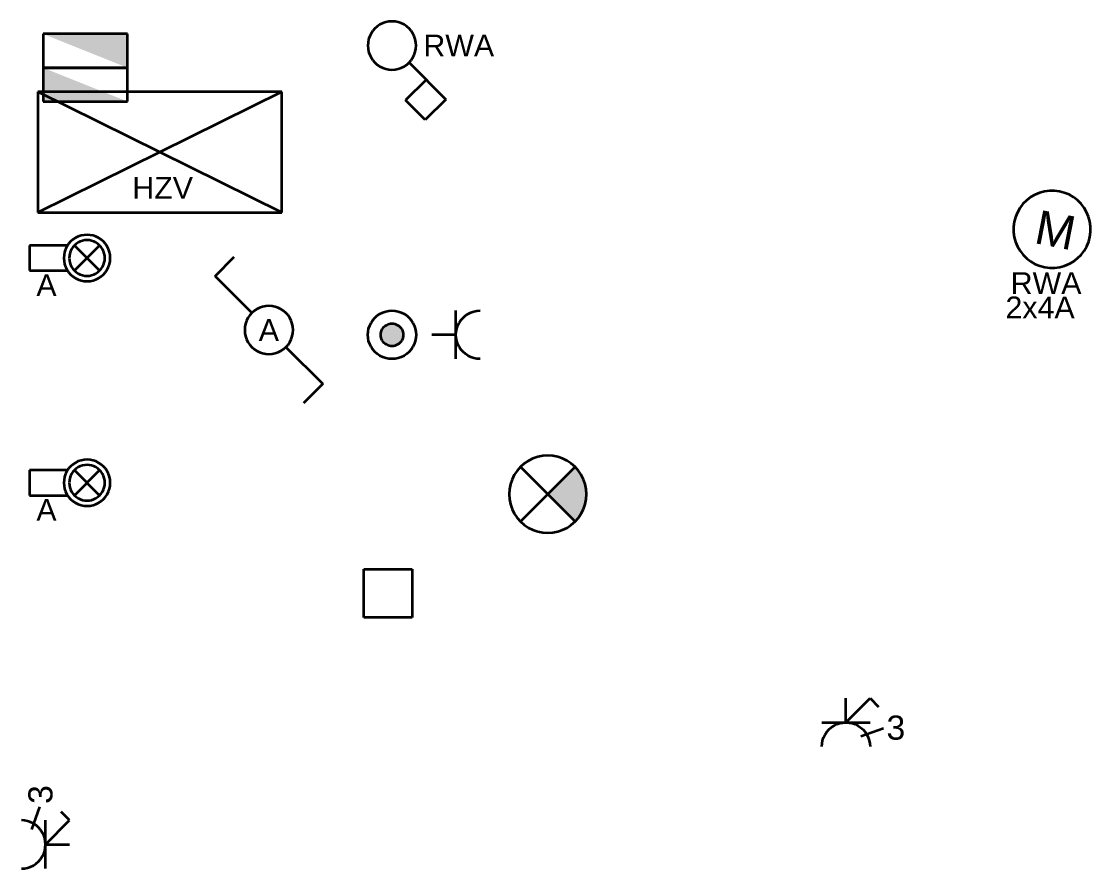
# Model space of a CAD drawing. Extents: x 800 to 1481, y 55 to 490.
# Drawn here: x 1313.56 to 1357.84, y 86.96 to 122.03 of the extents above; entities that cross this region are included whole.
import ezdxf

# ---------------------------------------------------------------- set-up
doc = ezdxf.new("R2010")
doc.units = 0
doc.layers.get('0').update_dxf_attribs({"lineweight": 18})
for name, color, linetype, lineweight, true_color in [('E_GSA', 7, 'Continuous', 35, 0x804000), ('E_Kraft', 1, 'Continuous', 35, 0xff0000), ('E_Licht', 7, 'Continuous', 35, 0x0080ff), ('E_Multimedia', 7, 'Continuous', 35, 0x00e500), ('E_Starkstrom', 1, 'Continuous', 35, 0xff0000), ('E_Verteilung_HLKS', 5, 'Continuous', 35, 0x0000ff)]:
    doc.layers.add(name, color=color, linetype=linetype, lineweight=lineweight, true_color=true_color)
doc.styles.get("Standard").update_dxf_attribs({"font": 'arial.ttf'})

# ---------------------------------------------------------------- blocks, each defined once
blk = doc.blocks.new('Steckdose T13_ UP_ 3-fach_ geschaltet-A0Q9B2FZAY', base_point=(1313.555, 86.956))
at = {"color": 0, "linetype": 'ByBlock', "lineweight": -2, "ltscale": 0.35}
for p, q in [((1313.986, 88.573), (1314.325, 89.517)), ((1315.555, 88.956), (1315.201, 89.31)), ((1313.686, 88.947), (1313.555, 88.956)), ((1313.814, 88.922), (1313.686, 88.947)), ((1313.938, 88.88), (1313.814, 88.922)), ((1314.055, 88.822), (1313.938, 88.88)), ((1314.164, 88.749), (1314.055, 88.822)), ((1314.263, 88.663), (1314.164, 88.749)), ((1314.349, 88.564), (1314.263, 88.663)), ((1314.555, 86.956), (1314.555, 88.956)), ((1314.555, 87.956), (1315.555, 88.956)), ((1314.421, 88.456), (1314.349, 88.564)), ((1314.479, 88.338), (1314.421, 88.456)), ((1314.521, 88.214), (1314.479, 88.338)), ((1314.547, 88.086), (1314.521, 88.214)), ((1314.479, 87.573), (1314.521, 87.697)), ((1314.521, 87.697), (1314.547, 87.825)), ((1314.555, 87.956), (1314.547, 88.086)), ((1314.547, 87.825), (1314.555, 87.956)), ((1314.555, 87.956), (1315.555, 87.956)), ((1314.164, 87.162), (1314.263, 87.249)), ((1314.263, 87.249), (1314.349, 87.347)), ((1314.349, 87.347), (1314.421, 87.456)), ((1314.421, 87.456), (1314.479, 87.573)), ((1313.555, 86.956), (1313.686, 86.964)), ((1313.686, 86.964), (1313.814, 86.99)), ((1313.814, 86.99), (1313.938, 87.032)), ((1313.938, 87.032), (1314.055, 87.09)), ((1314.055, 87.09), (1314.164, 87.162))]:
    blk.add_line(p, q, dxfattribs=at)
at = {"color": 0, "linetype": 'ByBlock', "lineweight": -2, "ltscale": 0.35, "insert": (1313.843, 89.634), "char_height": 1, "attachment_point": 1, "rotation": 90}
blk.add_mtext('{\\fArial;3}', dxfattribs=at)
blk = doc.blocks.new('LED-Deckenleuchte mit Trafotunnel-A0Q9B2J3AY', base_point=(1313.894, 101.97))
at = {"color": 0, "linetype": 'ByBlock', "lineweight": -2, "ltscale": 0.35}
for p, q in [((1315.689, 103.692), (1315.595, 103.61)), ((1315.794, 103.762), (1315.689, 103.692)), ((1315.907, 103.818), (1315.794, 103.762)), ((1316.025, 103.858), (1315.907, 103.818)), ((1316.083, 103.644), (1315.991, 103.613)), ((1316.149, 103.883), (1316.025, 103.858)), ((1316.178, 103.663), (1316.083, 103.644)), ((1316.274, 103.891), (1316.149, 103.883)), ((1316.274, 103.669), (1316.178, 103.663)), ((1316.399, 103.883), (1316.274, 103.891)), ((1316.37, 103.663), (1316.274, 103.669)), ((1316.465, 103.644), (1316.37, 103.663)), ((1316.523, 103.858), (1316.399, 103.883)), ((1316.557, 103.613), (1316.465, 103.644)), ((1316.641, 103.818), (1316.523, 103.858)), ((1316.754, 103.762), (1316.641, 103.818)), ((1316.859, 103.692), (1316.754, 103.762)), ((1316.953, 103.61), (1316.859, 103.692)), ((1315.468, 103.453), (1313.894, 103.453)), ((1313.894, 103.453), (1313.894, 102.408)), ((1315.346, 103.179), (1315.322, 103.056)), ((1315.387, 103.298), (1315.346, 103.179)), ((1315.442, 103.411), (1315.387, 103.298)), ((1315.512, 103.515), (1315.442, 103.411)), ((1315.595, 103.61), (1315.512, 103.515)), ((1315.592, 103.213), (1315.561, 103.122)), ((1315.634, 103.3), (1315.592, 103.213)), ((1315.688, 103.38), (1315.634, 103.3)), ((1315.752, 103.453), (1315.688, 103.38)), ((1315.824, 103.517), (1315.752, 103.453)), ((1315.752, 103.453), (1316.796, 102.408)), ((1315.752, 102.408), (1316.796, 103.453)), ((1315.905, 103.57), (1315.824, 103.517)), ((1315.991, 103.613), (1315.905, 103.57)), ((1316.643, 103.57), (1316.557, 103.613)), ((1316.724, 103.517), (1316.643, 103.57)), ((1316.796, 103.453), (1316.724, 103.517)), ((1316.86, 103.38), (1316.796, 103.453)), ((1316.914, 103.3), (1316.86, 103.38)), ((1316.956, 103.213), (1316.914, 103.3)), ((1317.036, 103.515), (1316.953, 103.61)), ((1316.987, 103.122), (1316.956, 103.213)), ((1317.106, 103.411), (1317.036, 103.515)), ((1317.161, 103.298), (1317.106, 103.411)), ((1317.202, 103.179), (1317.161, 103.298)), ((1317.226, 103.056), (1317.202, 103.179)), ((1315.322, 103.056), (1315.314, 102.931)), ((1315.314, 102.931), (1315.322, 102.805)), ((1315.322, 102.805), (1315.346, 102.682)), ((1315.542, 103.027), (1315.535, 102.931)), ((1315.535, 102.931), (1315.542, 102.834)), ((1315.561, 103.122), (1315.542, 103.027)), ((1315.542, 102.834), (1315.561, 102.739)), ((1315.561, 102.739), (1315.592, 102.648)), ((1316.956, 102.648), (1316.987, 102.739)), ((1317.006, 103.027), (1316.987, 103.122)), ((1316.987, 102.739), (1317.006, 102.834)), ((1317.013, 102.931), (1317.006, 103.027)), ((1317.006, 102.834), (1317.013, 102.931)), ((1317.202, 102.682), (1317.226, 102.805)), ((1317.234, 102.931), (1317.226, 103.056)), ((1317.226, 102.805), (1317.234, 102.931)), ((1313.894, 102.408), (1315.468, 102.408)), ((1315.346, 102.682), (1315.387, 102.563)), ((1315.387, 102.563), (1315.442, 102.451)), ((1315.442, 102.451), (1315.512, 102.346)), ((1315.512, 102.346), (1315.595, 102.252)), ((1315.592, 102.648), (1315.634, 102.561)), ((1315.634, 102.561), (1315.688, 102.481)), ((1315.688, 102.481), (1315.752, 102.408)), ((1315.752, 102.408), (1315.824, 102.345)), ((1315.824, 102.345), (1315.905, 102.291)), ((1316.643, 102.291), (1316.724, 102.345)), ((1316.724, 102.345), (1316.796, 102.408)), ((1316.796, 102.408), (1316.86, 102.481)), ((1316.86, 102.481), (1316.914, 102.561)), ((1316.914, 102.561), (1316.956, 102.648)), ((1316.953, 102.252), (1317.036, 102.346)), ((1317.036, 102.346), (1317.106, 102.451)), ((1317.106, 102.451), (1317.161, 102.563)), ((1317.161, 102.563), (1317.202, 102.682)), ((1315.595, 102.252), (1315.689, 102.169)), ((1315.689, 102.169), (1315.794, 102.099)), ((1315.794, 102.099), (1315.907, 102.043)), ((1315.905, 102.291), (1315.991, 102.248)), ((1315.907, 102.043), (1316.025, 102.003)), ((1315.991, 102.248), (1316.083, 102.217)), ((1316.025, 102.003), (1316.149, 101.979)), ((1316.083, 102.217), (1316.178, 102.198)), ((1316.149, 101.979), (1316.274, 101.97)), ((1316.178, 102.198), (1316.274, 102.192)), ((1316.274, 102.192), (1316.37, 102.198)), ((1316.274, 101.97), (1316.399, 101.979)), ((1316.37, 102.198), (1316.465, 102.217)), ((1316.399, 101.979), (1316.523, 102.003)), ((1316.465, 102.217), (1316.557, 102.248)), ((1316.523, 102.003), (1316.641, 102.043)), ((1316.557, 102.248), (1316.643, 102.291)), ((1316.641, 102.043), (1316.754, 102.099)), ((1316.754, 102.099), (1316.859, 102.169)), ((1316.859, 102.169), (1316.953, 102.252))]:
    blk.add_line(p, q, dxfattribs=at)
blk = doc.blocks.new('Bauteilbeschriftung-A0Q9B2J5AY', base_point=(1314.176, 101.356))
at = {"color": 0, "linetype": 'ByBlock', "lineweight": -2, "ltscale": 0.35, "insert": (1314.176, 102.256), "char_height": 0.9, "attachment_point": 1}
blk.add_mtext('{\\fArial;A}', dxfattribs=at)
blk = doc.blocks.new('LED-Deckenleuchte mit Trafotunnel-A0Q9B2JFAY', base_point=(1313.894, 111.275))
at = {"color": 0, "linetype": 'ByBlock', "lineweight": -2, "ltscale": 0.35}
for p, q in [((1315.689, 112.997), (1315.595, 112.914)), ((1315.794, 113.067), (1315.689, 112.997)), ((1315.907, 113.123), (1315.794, 113.067)), ((1316.025, 113.163), (1315.907, 113.123)), ((1316.083, 112.949), (1315.991, 112.918)), ((1316.149, 113.187), (1316.025, 113.163)), ((1316.178, 112.968), (1316.083, 112.949)), ((1316.274, 113.196), (1316.149, 113.187)), ((1316.274, 112.974), (1316.178, 112.968)), ((1316.399, 113.187), (1316.274, 113.196)), ((1316.37, 112.968), (1316.274, 112.974)), ((1316.465, 112.949), (1316.37, 112.968)), ((1316.523, 113.163), (1316.399, 113.187)), ((1316.557, 112.918), (1316.465, 112.949)), ((1316.641, 113.123), (1316.523, 113.163)), ((1316.754, 113.067), (1316.641, 113.123)), ((1316.859, 112.997), (1316.754, 113.067)), ((1316.953, 112.914), (1316.859, 112.997)), ((1315.468, 112.758), (1313.894, 112.758)), ((1313.894, 112.758), (1313.894, 111.713)), ((1315.346, 112.484), (1315.322, 112.361)), ((1315.387, 112.603), (1315.346, 112.484)), ((1315.442, 112.716), (1315.387, 112.603)), ((1315.512, 112.82), (1315.442, 112.716)), ((1315.595, 112.914), (1315.512, 112.82)), ((1315.592, 112.518), (1315.561, 112.427)), ((1315.634, 112.605), (1315.592, 112.518)), ((1315.688, 112.685), (1315.634, 112.605)), ((1315.752, 112.758), (1315.688, 112.685)), ((1315.824, 112.821), (1315.752, 112.758)), ((1315.752, 112.758), (1316.796, 111.713)), ((1315.752, 111.713), (1316.796, 112.758)), ((1315.905, 112.875), (1315.824, 112.821)), ((1315.991, 112.918), (1315.905, 112.875)), ((1316.643, 112.875), (1316.557, 112.918)), ((1316.724, 112.821), (1316.643, 112.875)), ((1316.796, 112.758), (1316.724, 112.821)), ((1316.86, 112.685), (1316.796, 112.758)), ((1316.914, 112.605), (1316.86, 112.685)), ((1316.956, 112.518), (1316.914, 112.605)), ((1317.036, 112.82), (1316.953, 112.914)), ((1316.987, 112.427), (1316.956, 112.518)), ((1317.106, 112.716), (1317.036, 112.82)), ((1317.161, 112.603), (1317.106, 112.716)), ((1317.202, 112.484), (1317.161, 112.603)), ((1317.226, 112.361), (1317.202, 112.484)), ((1315.322, 112.361), (1315.314, 112.235)), ((1315.314, 112.235), (1315.322, 112.11)), ((1315.322, 112.11), (1315.346, 111.987)), ((1315.542, 112.332), (1315.535, 112.235)), ((1315.535, 112.235), (1315.542, 112.139)), ((1315.561, 112.427), (1315.542, 112.332)), ((1315.542, 112.139), (1315.561, 112.044)), ((1315.561, 112.044), (1315.592, 111.953)), ((1316.956, 111.953), (1316.987, 112.044)), ((1317.006, 112.332), (1316.987, 112.427)), ((1316.987, 112.044), (1317.006, 112.139)), ((1317.013, 112.235), (1317.006, 112.332)), ((1317.006, 112.139), (1317.013, 112.235)), ((1317.202, 111.987), (1317.226, 112.11)), ((1317.234, 112.235), (1317.226, 112.361)), ((1317.226, 112.11), (1317.234, 112.235)), ((1313.894, 111.713), (1315.468, 111.713)), ((1315.346, 111.987), (1315.387, 111.868)), ((1315.387, 111.868), (1315.442, 111.755)), ((1315.442, 111.755), (1315.512, 111.651)), ((1315.512, 111.651), (1315.595, 111.556)), ((1315.592, 111.953), (1315.634, 111.866)), ((1315.634, 111.866), (1315.688, 111.786)), ((1315.688, 111.786), (1315.752, 111.713)), ((1315.752, 111.713), (1315.824, 111.649)), ((1315.824, 111.649), (1315.905, 111.596)), ((1315.905, 111.596), (1315.991, 111.553)), ((1316.557, 111.553), (1316.643, 111.596)), ((1316.643, 111.596), (1316.724, 111.649)), ((1316.724, 111.649), (1316.796, 111.713)), ((1316.796, 111.713), (1316.86, 111.786)), ((1316.86, 111.786), (1316.914, 111.866)), ((1316.914, 111.866), (1316.956, 111.953)), ((1316.953, 111.556), (1317.036, 111.651)), ((1317.036, 111.651), (1317.106, 111.755)), ((1317.106, 111.755), (1317.161, 111.868)), ((1317.161, 111.868), (1317.202, 111.987)), ((1315.595, 111.556), (1315.689, 111.474)), ((1315.689, 111.474), (1315.794, 111.404)), ((1315.794, 111.404), (1315.907, 111.348)), ((1315.907, 111.348), (1316.025, 111.308)), ((1315.991, 111.553), (1316.083, 111.522)), ((1316.025, 111.308), (1316.149, 111.283)), ((1316.083, 111.522), (1316.178, 111.503)), ((1316.149, 111.283), (1316.274, 111.275)), ((1316.178, 111.503), (1316.274, 111.497)), ((1316.274, 111.497), (1316.37, 111.503)), ((1316.274, 111.275), (1316.399, 111.283)), ((1316.37, 111.503), (1316.465, 111.522)), ((1316.399, 111.283), (1316.523, 111.308)), ((1316.465, 111.522), (1316.557, 111.553)), ((1316.523, 111.308), (1316.641, 111.348)), ((1316.641, 111.348), (1316.754, 111.404)), ((1316.754, 111.404), (1316.859, 111.474)), ((1316.859, 111.474), (1316.953, 111.556))]:
    blk.add_line(p, q, dxfattribs=at)
blk = doc.blocks.new('Bauteilbeschriftung-A0Q9B2JHAY', base_point=(1314.176, 110.66))
at = {"color": 0, "linetype": 'ByBlock', "lineweight": -2, "ltscale": 0.35, "insert": (1314.176, 111.56), "char_height": 0.9, "attachment_point": 1}
blk.add_mtext('{\\fArial;A}', dxfattribs=at)
blk = doc.blocks.new('Schalter_ Schema 3_ UP-A0Q9B2KTAY', base_point=(1321.577, 106.23))
at = {"color": 0, "lineweight": -2}
for p, q in [((1321.577, 111.484), (1322.374, 112.282)), ((1323.098, 109.963), (1321.577, 111.484)), ((1323.012, 109.864), (1322.939, 109.756)), ((1323.098, 109.963), (1323.012, 109.864)), ((1323.197, 110.049), (1323.098, 109.963)), ((1323.305, 110.122), (1323.197, 110.049)), ((1323.423, 110.179), (1323.305, 110.122)), ((1323.547, 110.221), (1323.423, 110.179)), ((1323.675, 110.247), (1323.547, 110.221)), ((1323.805, 110.256), (1323.675, 110.247)), ((1323.936, 110.247), (1323.805, 110.256)), ((1324.064, 110.221), (1323.936, 110.247)), ((1324.188, 110.179), (1324.064, 110.221)), ((1324.305, 110.122), (1324.188, 110.179)), ((1324.414, 110.049), (1324.305, 110.122)), ((1324.513, 109.963), (1324.414, 110.049)), ((1324.599, 109.864), (1324.513, 109.963)), ((1324.671, 109.756), (1324.599, 109.864)), ((1322.814, 109.386), (1322.805, 109.256)), ((1322.84, 109.514), (1322.814, 109.386)), ((1322.882, 109.638), (1322.84, 109.514)), ((1322.939, 109.756), (1322.882, 109.638)), ((1324.729, 109.638), (1324.671, 109.756)), ((1324.771, 109.514), (1324.729, 109.638)), ((1324.797, 109.386), (1324.771, 109.514)), ((1324.805, 109.256), (1324.797, 109.386)), ((1322.805, 109.256), (1322.814, 109.125)), ((1322.814, 109.125), (1322.84, 108.997)), ((1322.84, 108.997), (1322.882, 108.873)), ((1324.729, 108.873), (1324.771, 108.997)), ((1324.771, 108.997), (1324.797, 109.125)), ((1324.797, 109.125), (1324.805, 109.256)), ((1322.882, 108.873), (1322.939, 108.756)), ((1322.939, 108.756), (1323.012, 108.647)), ((1323.012, 108.647), (1323.098, 108.548)), ((1323.098, 108.548), (1323.197, 108.462)), ((1324.414, 108.462), (1324.513, 108.548)), ((1324.512, 108.549), (1326.034, 107.027)), ((1324.513, 108.548), (1324.599, 108.647)), ((1324.599, 108.647), (1324.671, 108.756)), ((1324.671, 108.756), (1324.729, 108.873)), ((1323.197, 108.462), (1323.305, 108.39)), ((1323.305, 108.39), (1323.423, 108.332)), ((1323.423, 108.332), (1323.547, 108.29)), ((1323.547, 108.29), (1323.675, 108.264)), ((1323.675, 108.264), (1323.805, 108.256)), ((1323.805, 108.256), (1323.936, 108.264)), ((1323.936, 108.264), (1324.064, 108.29)), ((1324.064, 108.29), (1324.188, 108.332)), ((1324.188, 108.332), (1324.305, 108.39)), ((1324.305, 108.39), (1324.414, 108.462)), ((1326.034, 107.027), (1325.236, 106.23))]:
    blk.add_line(p, q, dxfattribs=at)
blk = doc.blocks.new('Bauteilbeschriftung-A0Q9B2KVAY', base_point=(1323.386, 108.806))
at = {"color": 0, "linetype": 'ByBlock', "lineweight": -2, "ltscale": 0.35, "insert": (1323.386, 109.706), "char_height": 0.9, "attachment_point": 1}
blk.add_mtext('{\\fArial;A}', dxfattribs=at)
blk = doc.blocks.new('UV-A0Q9B2KXAY', base_point=(1314.453, 120.114))
at = {"color": 0, "lineweight": -2}
for p, q in [((1317.953, 121.514), (1314.453, 121.514)), ((1314.453, 121.514), (1314.453, 120.114)), ((1317.953, 120.114), (1317.953, 121.514)), ((1314.453, 120.114), (1317.953, 120.114))]:
    blk.add_line(p, q, dxfattribs=at)
for points in [[(1317.953, 120.114), (1317.953, 121.514), (1314.453, 121.514)], [(1317.953, 121.514), (1314.453, 121.514), (1314.453, 121.514)]]:
    blk.add_solid(points, dxfattribs=at)
blk = doc.blocks.new('UV-A0Q9B2KZAY', base_point=(1314.453, 118.714))
at = {"color": 0, "lineweight": -2}
for p, q in [((1314.453, 120.114), (1314.453, 118.714)), ((1317.953, 120.114), (1314.453, 120.114)), ((1317.953, 118.714), (1317.953, 120.114)), ((1314.453, 118.714), (1317.953, 118.714))]:
    blk.add_line(p, q, dxfattribs=at)
for points in [[(1317.953, 118.714), (1314.453, 118.714), (1314.453, 120.114)], [(1317.953, 118.714), (1317.953, 118.714), (1314.453, 118.714)]]:
    blk.add_solid(points, dxfattribs=at)
blk = doc.blocks.new('Klingeltaster-A0Q9B2L5AY', base_point=(1327.904, 108.056))
at = {"color": 0, "lineweight": -2}
for p, q in [((1328.197, 109.763), (1328.295, 109.849)), ((1328.295, 109.849), (1328.404, 109.922)), ((1328.404, 109.922), (1328.521, 109.98)), ((1328.521, 109.98), (1328.645, 110.022)), ((1328.645, 110.022), (1328.773, 110.047)), ((1328.773, 110.047), (1328.904, 110.056)), ((1328.904, 110.056), (1329.034, 110.047)), ((1329.034, 110.047), (1329.163, 110.022)), ((1329.163, 110.022), (1329.286, 109.98)), ((1329.286, 109.98), (1329.404, 109.922)), ((1329.404, 109.922), (1329.513, 109.849)), ((1329.513, 109.849), (1329.611, 109.763)), ((1327.938, 109.314), (1327.98, 109.438)), ((1327.98, 109.438), (1328.038, 109.556)), ((1328.038, 109.556), (1328.11, 109.664)), ((1328.11, 109.664), (1328.197, 109.763)), ((1328.532, 109.341), (1328.573, 109.387)), ((1328.573, 109.387), (1328.619, 109.427)), ((1328.619, 109.427), (1328.67, 109.461)), ((1328.67, 109.461), (1328.725, 109.488)), ((1328.725, 109.488), (1328.783, 109.508)), ((1328.783, 109.508), (1328.843, 109.52)), ((1328.843, 109.52), (1328.904, 109.524)), ((1328.904, 109.524), (1328.965, 109.52)), ((1328.965, 109.52), (1329.025, 109.508)), ((1329.025, 109.508), (1329.083, 109.488)), ((1329.083, 109.488), (1329.138, 109.461)), ((1329.138, 109.461), (1329.189, 109.427)), ((1329.189, 109.427), (1329.235, 109.387)), ((1329.235, 109.387), (1329.275, 109.341)), ((1329.611, 109.763), (1329.697, 109.664)), ((1329.697, 109.664), (1329.77, 109.556)), ((1329.77, 109.556), (1329.828, 109.438)), ((1329.828, 109.438), (1329.87, 109.314)), ((1327.904, 109.056), (1327.912, 109.186)), ((1327.912, 108.925), (1327.904, 109.056)), ((1327.912, 109.186), (1327.938, 109.314)), ((1328.436, 109.056), (1328.44, 109.117)), ((1328.44, 108.995), (1328.436, 109.056)), ((1328.44, 109.117), (1328.452, 109.177)), ((1328.452, 108.934), (1328.44, 108.995)), ((1328.452, 109.177), (1328.471, 109.235)), ((1328.471, 109.235), (1328.498, 109.29)), ((1328.498, 109.29), (1328.532, 109.341)), ((1329.275, 109.341), (1329.309, 109.29)), ((1329.309, 109.29), (1329.336, 109.235)), ((1329.336, 109.235), (1329.356, 109.177)), ((1329.356, 109.177), (1329.368, 109.117)), ((1329.368, 108.995), (1329.356, 108.934)), ((1329.368, 109.117), (1329.372, 109.056)), ((1329.372, 109.056), (1329.368, 108.995)), ((1329.87, 109.314), (1329.895, 109.186)), ((1329.895, 109.186), (1329.904, 109.056)), ((1329.904, 109.056), (1329.895, 108.925)), ((1327.938, 108.797), (1327.912, 108.925)), ((1327.98, 108.673), (1327.938, 108.797)), ((1328.038, 108.556), (1327.98, 108.673)), ((1328.11, 108.447), (1328.038, 108.556)), ((1328.471, 108.877), (1328.452, 108.934)), ((1328.498, 108.822), (1328.471, 108.877)), ((1328.532, 108.771), (1328.498, 108.822)), ((1328.573, 108.725), (1328.532, 108.771)), ((1328.619, 108.684), (1328.573, 108.725)), ((1328.67, 108.65), (1328.619, 108.684)), ((1328.725, 108.623), (1328.67, 108.65)), ((1328.783, 108.604), (1328.725, 108.623)), ((1328.843, 108.592), (1328.783, 108.604)), ((1328.904, 108.588), (1328.843, 108.592)), ((1328.965, 108.592), (1328.904, 108.588)), ((1329.025, 108.604), (1328.965, 108.592)), ((1329.083, 108.623), (1329.025, 108.604)), ((1329.138, 108.65), (1329.083, 108.623)), ((1329.189, 108.684), (1329.138, 108.65)), ((1329.235, 108.725), (1329.189, 108.684)), ((1329.275, 108.771), (1329.235, 108.725)), ((1329.309, 108.822), (1329.275, 108.771)), ((1329.336, 108.877), (1329.309, 108.822)), ((1329.356, 108.934), (1329.336, 108.877)), ((1329.77, 108.556), (1329.697, 108.447)), ((1329.828, 108.673), (1329.77, 108.556)), ((1329.87, 108.797), (1329.828, 108.673)), ((1329.895, 108.925), (1329.87, 108.797)), ((1328.197, 108.349), (1328.11, 108.447)), ((1328.295, 108.262), (1328.197, 108.349)), ((1328.404, 108.19), (1328.295, 108.262)), ((1328.521, 108.132), (1328.404, 108.19)), ((1328.645, 108.09), (1328.521, 108.132)), ((1328.773, 108.064), (1328.645, 108.09)), ((1328.904, 108.056), (1328.773, 108.064)), ((1329.034, 108.064), (1328.904, 108.056)), ((1329.163, 108.09), (1329.034, 108.064)), ((1329.286, 108.132), (1329.163, 108.09)), ((1329.404, 108.19), (1329.286, 108.132)), ((1329.513, 108.262), (1329.404, 108.19)), ((1329.611, 108.349), (1329.513, 108.262)), ((1329.697, 108.447), (1329.611, 108.349))]:
    blk.add_line(p, q, dxfattribs=at)
for points in [[(1329.309, 109.29), (1328.498, 109.29), (1329.235, 109.387)], [(1328.498, 109.29), (1329.235, 109.387), (1328.573, 109.387)], [(1329.235, 109.387), (1328.573, 109.387), (1329.138, 109.461)], [(1328.573, 109.387), (1329.138, 109.461), (1328.67, 109.461)], [(1329.235, 109.387), (1328.573, 109.387), (1329.235, 109.387)], [(1328.573, 109.387), (1329.235, 109.387), (1328.573, 109.387)], [(1329.138, 109.461), (1328.67, 109.461), (1329.025, 109.508)], [(1328.67, 109.461), (1329.025, 109.508), (1328.783, 109.508)], [(1329.025, 109.508), (1328.783, 109.508), (1328.904, 109.524)], [(1329.372, 109.056), (1328.436, 109.056), (1329.356, 109.177)], [(1328.436, 109.056), (1329.356, 109.177), (1328.452, 109.177)], [(1328.452, 108.934), (1329.372, 109.056), (1328.436, 109.056)], [(1329.356, 109.177), (1328.452, 109.177), (1329.309, 109.29)], [(1328.452, 109.177), (1329.309, 109.29), (1328.498, 109.29)], [(1329.356, 108.934), (1328.452, 108.934), (1329.372, 109.056)], [(1328.498, 108.822), (1329.356, 108.934), (1328.452, 108.934)], [(1329.309, 108.822), (1328.498, 108.822), (1329.356, 108.934)], [(1328.573, 108.725), (1329.309, 108.822), (1328.498, 108.822)], [(1329.235, 108.725), (1328.573, 108.725), (1329.309, 108.822)], [(1328.67, 108.65), (1329.235, 108.725), (1328.573, 108.725)], [(1329.138, 108.65), (1328.67, 108.65), (1329.235, 108.725)], [(1328.783, 108.604), (1329.138, 108.65), (1328.67, 108.65)], [(1329.025, 108.604), (1328.783, 108.604), (1329.138, 108.65)], [(1328.904, 108.588), (1329.025, 108.604), (1328.783, 108.604)]]:
    blk.add_solid(points, dxfattribs=at)
blk = doc.blocks.new('Steckdose T13_ UP_ 3-fach_ geschaltet-A0Q9B2T5AY', base_point=(1346.705, 92.006))
at = {"color": 0, "linetype": 'ByBlock', "lineweight": -2, "ltscale": 0.35}
for p, q in [((1347.705, 93.006), (1347.705, 94.006)), ((1347.705, 93.006), (1348.705, 94.006)), ((1348.705, 94.006), (1349.06, 93.651)), ((1346.705, 93.006), (1348.705, 93.006)), ((1347.447, 92.972), (1347.575, 92.997)), ((1347.575, 92.997), (1347.705, 93.006)), ((1347.705, 93.006), (1347.836, 92.997)), ((1347.836, 92.997), (1347.964, 92.972)), ((1346.839, 92.506), (1346.912, 92.614)), ((1346.912, 92.614), (1346.998, 92.713)), ((1346.998, 92.713), (1347.097, 92.799)), ((1347.097, 92.799), (1347.205, 92.872)), ((1347.205, 92.872), (1347.323, 92.93)), ((1347.323, 92.93), (1347.447, 92.972)), ((1347.964, 92.972), (1348.088, 92.93)), ((1348.088, 92.93), (1348.205, 92.872)), ((1348.205, 92.872), (1348.314, 92.799)), ((1348.314, 92.799), (1348.413, 92.713)), ((1348.323, 92.437), (1349.267, 92.775)), ((1348.413, 92.713), (1348.499, 92.614)), ((1348.499, 92.614), (1348.571, 92.506)), ((1346.705, 92.006), (1346.714, 92.136)), ((1346.714, 92.136), (1346.74, 92.264)), ((1346.74, 92.264), (1346.782, 92.388)), ((1346.782, 92.388), (1346.839, 92.506)), ((1348.571, 92.506), (1348.629, 92.388)), ((1348.629, 92.388), (1348.671, 92.264)), ((1348.671, 92.264), (1348.697, 92.136)), ((1348.697, 92.136), (1348.705, 92.006))]:
    blk.add_line(p, q, dxfattribs=at)
at = {"color": 0, "linetype": 'ByBlock', "lineweight": -2, "ltscale": 0.35, "insert": (1349.384, 93.293), "char_height": 1, "attachment_point": 1}
blk.add_mtext('{\\fArial;3}', dxfattribs=at)
blk = doc.blocks.new('Motor allgemein-A0Q9B3OJAY', base_point=(1354.644, 111.826))
at = {"color": 0, "linetype": 'ByBlock', "lineweight": -2, "ltscale": 0.35}
for p, q in [((1355.347, 114.75), (1355.181, 114.622)), ((1355.528, 114.855), (1355.347, 114.75)), ((1355.721, 114.936), (1355.528, 114.855)), ((1355.923, 114.991), (1355.721, 114.936)), ((1356.13, 115.019), (1355.923, 114.991)), ((1356.339, 115.02), (1356.13, 115.019)), ((1356.547, 114.993), (1356.339, 115.02)), ((1356.749, 114.94), (1356.547, 114.993)), ((1356.943, 114.86), (1356.749, 114.94)), ((1357.125, 114.757), (1356.943, 114.86)), ((1357.291, 114.63), (1357.125, 114.757)), ((1354.907, 114.306), (1354.803, 114.125)), ((1355.034, 114.473), (1354.907, 114.306)), ((1355.181, 114.622), (1355.034, 114.473)), ((1357.44, 114.482), (1357.291, 114.63)), ((1357.568, 114.317), (1357.44, 114.482)), ((1357.673, 114.136), (1357.568, 114.317)), ((1354.724, 113.931), (1354.671, 113.729)), ((1354.803, 114.125), (1354.724, 113.931)), ((1357.754, 113.943), (1357.673, 114.136)), ((1357.809, 113.741), (1357.754, 113.943)), ((1354.671, 113.729), (1354.644, 113.521)), ((1354.644, 113.521), (1354.645, 113.312)), ((1357.837, 113.534), (1357.809, 113.741)), ((1357.838, 113.324), (1357.837, 113.534)), ((1354.645, 113.312), (1354.673, 113.104)), ((1354.673, 113.104), (1354.728, 112.903)), ((1357.758, 112.914), (1357.811, 113.117)), ((1357.811, 113.117), (1357.838, 113.324)), ((1354.728, 112.903), (1354.809, 112.709)), ((1354.809, 112.709), (1354.914, 112.529)), ((1354.914, 112.529), (1355.042, 112.363)), ((1357.448, 112.372), (1357.575, 112.539)), ((1357.575, 112.539), (1357.679, 112.721)), ((1357.679, 112.721), (1357.758, 112.914)), ((1355.042, 112.363), (1355.191, 112.216)), ((1355.191, 112.216), (1355.357, 112.089)), ((1355.357, 112.089), (1355.539, 111.985)), ((1356.954, 111.991), (1357.135, 112.096)), ((1357.135, 112.096), (1357.301, 112.224)), ((1357.301, 112.224), (1357.448, 112.372)), ((1355.539, 111.985), (1355.733, 111.906)), ((1355.733, 111.906), (1355.935, 111.852)), ((1355.935, 111.852), (1356.143, 111.826)), ((1356.143, 111.826), (1356.352, 111.827)), ((1356.352, 111.827), (1356.559, 111.855)), ((1356.559, 111.855), (1356.761, 111.91)), ((1356.761, 111.91), (1356.954, 111.991))]:
    blk.add_line(p, q, dxfattribs=at)
at = {"color": 0, "linetype": 'ByBlock', "lineweight": -2, "ltscale": 0.35, "insert": (1355.717, 114.238), "char_height": 1.4, "attachment_point": 1, "rotation": 348.9744}
blk.add_mtext('{\\fArial;M}', dxfattribs=at)
blk = doc.blocks.new('Bauteilbeschriftung-A0Q9B3OLAY', base_point=(1354.527, 110.749))
at = {"color": 0, "linetype": 'ByBlock', "lineweight": -2, "ltscale": 0.35, "insert": (1354.527, 111.649), "char_height": 0.9, "attachment_point": 1}
blk.add_mtext('{\\fArial;RWA}', dxfattribs=at)
blk = doc.blocks.new('Bauteilbeschriftung-A0Q9B3ONAY', base_point=(1354.313, 109.741))
at = {"color": 0, "linetype": 'ByBlock', "lineweight": -2, "ltscale": 0.35, "insert": (1354.313, 110.641), "char_height": 0.9, "attachment_point": 1}
blk.add_mtext('{\\fArial;2x4A}', dxfattribs=at)
blk = doc.blocks.new('Schlüsselschalter_ UP-A0Q9B3OPAY', base_point=(1327.904, 117.955))
at = {"color": 0, "lineweight": -2}
for p, q in [((1328.295, 121.826), (1328.197, 121.74)), ((1328.404, 121.899), (1328.295, 121.826)), ((1328.521, 121.957), (1328.404, 121.899)), ((1328.645, 121.999), (1328.521, 121.957)), ((1328.773, 122.024), (1328.645, 121.999)), ((1328.904, 122.033), (1328.773, 122.024)), ((1329.034, 122.024), (1328.904, 122.033)), ((1329.163, 121.999), (1329.034, 122.024)), ((1329.286, 121.957), (1329.163, 121.999)), ((1329.404, 121.899), (1329.286, 121.957)), ((1329.513, 121.826), (1329.404, 121.899)), ((1329.611, 121.74), (1329.513, 121.826)), ((1327.98, 121.415), (1327.938, 121.292)), ((1328.038, 121.533), (1327.98, 121.415)), ((1328.11, 121.642), (1328.038, 121.533)), ((1328.197, 121.74), (1328.11, 121.642)), ((1329.697, 121.642), (1329.611, 121.74)), ((1329.77, 121.533), (1329.697, 121.642)), ((1329.828, 121.415), (1329.77, 121.533)), ((1329.87, 121.292), (1329.828, 121.415)), ((1327.912, 121.163), (1327.904, 121.033)), ((1327.904, 121.033), (1327.912, 120.902)), ((1327.938, 121.292), (1327.912, 121.163)), ((1327.912, 120.902), (1327.938, 120.774)), ((1329.895, 121.163), (1329.87, 121.292)), ((1329.87, 120.774), (1329.895, 120.902)), ((1329.904, 121.033), (1329.895, 121.163)), ((1329.895, 120.902), (1329.904, 121.033)), ((1327.938, 120.774), (1327.98, 120.65)), ((1327.98, 120.65), (1328.038, 120.533)), ((1328.038, 120.533), (1328.11, 120.424)), ((1329.697, 120.424), (1329.77, 120.533)), ((1329.77, 120.533), (1329.828, 120.65)), ((1329.828, 120.65), (1329.87, 120.774)), ((1328.11, 120.424), (1328.197, 120.326)), ((1328.197, 120.326), (1328.295, 120.239)), ((1328.295, 120.239), (1328.404, 120.167)), ((1328.404, 120.167), (1328.521, 120.109)), ((1328.521, 120.109), (1328.645, 120.067)), ((1328.645, 120.067), (1328.773, 120.041)), ((1328.773, 120.041), (1328.904, 120.033)), ((1328.904, 120.033), (1329.034, 120.041)), ((1329.034, 120.041), (1329.163, 120.067)), ((1329.163, 120.067), (1329.286, 120.109)), ((1329.286, 120.109), (1329.404, 120.167)), ((1329.404, 120.167), (1329.513, 120.239)), ((1329.513, 120.239), (1329.611, 120.326)), ((1329.611, 120.326), (1329.697, 120.424)), ((1329.611, 120.326), (1331.133, 118.804)), ((1330.317, 119.62), (1329.468, 118.771)), ((1330.284, 117.955), (1329.468, 118.771)), ((1331.133, 118.804), (1330.284, 117.955))]:
    blk.add_line(p, q, dxfattribs=at)
blk = doc.blocks.new('Bauteilbeschriftung-A0Q9B3ORAY', base_point=(1330.204, 120.583))
at = {"color": 0, "linetype": 'ByBlock', "lineweight": -2, "ltscale": 0.35, "insert": (1330.204, 121.483), "char_height": 0.9, "attachment_point": 1}
blk.add_mtext('{\\fArial;RWA}', dxfattribs=at)
blk = doc.blocks.new('UV-A0Q9B3QHAY', base_point=(1314.239, 114.114))
at = {"color": 0, "linetype": 'ByBlock', "lineweight": -2, "ltscale": 0.35}
for p, q in [((1324.339, 119.114), (1314.239, 119.114)), ((1314.239, 119.114), (1314.239, 114.114)), ((1324.339, 114.114), (1314.239, 119.114)), ((1324.339, 119.114), (1314.239, 114.114)), ((1324.339, 114.114), (1324.339, 119.114)), ((1314.239, 114.114), (1324.339, 114.114))]:
    blk.add_line(p, q, dxfattribs=at)
blk = doc.blocks.new('Bauteilbeschriftung-A0Q9B3QJAY', base_point=(1318.149, 114.689))
at = {"color": 0, "linetype": 'ByBlock', "lineweight": -2, "ltscale": 0.35, "insert": (1318.149, 115.589), "char_height": 0.9, "attachment_point": 1}
blk.add_mtext('{\\fArial;HZV}', dxfattribs=at)
blk = doc.blocks.new('Steckdose T13_ UP-A0Q9B3UZAY', base_point=(1330.554, 108.056))
at = {"color": 0, "lineweight": -2}
for p, q in [((1331.554, 108.056), (1331.554, 110.056)), ((1331.847, 109.763), (1331.945, 109.849)), ((1331.945, 109.849), (1332.054, 109.922)), ((1332.054, 109.922), (1332.171, 109.98)), ((1332.171, 109.98), (1332.295, 110.022)), ((1332.295, 110.022), (1332.423, 110.047)), ((1332.423, 110.047), (1332.554, 110.056)), ((1331.588, 109.314), (1331.63, 109.438)), ((1331.63, 109.438), (1331.688, 109.556)), ((1331.688, 109.556), (1331.76, 109.664)), ((1331.76, 109.664), (1331.847, 109.763)), ((1331.554, 109.056), (1330.554, 109.056)), ((1331.554, 109.056), (1331.562, 109.186)), ((1331.562, 108.925), (1331.554, 109.056)), ((1331.562, 109.186), (1331.588, 109.314)), ((1331.588, 108.797), (1331.562, 108.925)), ((1331.63, 108.673), (1331.588, 108.797)), ((1331.688, 108.556), (1331.63, 108.673)), ((1331.76, 108.447), (1331.688, 108.556)), ((1331.847, 108.349), (1331.76, 108.447)), ((1331.945, 108.262), (1331.847, 108.349)), ((1332.054, 108.19), (1331.945, 108.262)), ((1332.171, 108.132), (1332.054, 108.19)), ((1332.295, 108.09), (1332.171, 108.132)), ((1332.423, 108.064), (1332.295, 108.09)), ((1332.554, 108.056), (1332.423, 108.064))]:
    blk.add_line(p, q, dxfattribs=at)
blk = doc.blocks.new('Abzweigdose quadratisch (multi) UP-A0Q9B3V7AY', base_point=(1327.735, 97.356))
at = {"color": 0, "lineweight": -2}
for p, q in [((1327.735, 99.356), (1329.735, 99.356)), ((1327.735, 97.356), (1327.735, 99.356)), ((1329.735, 99.356), (1329.735, 97.356)), ((1329.735, 97.356), (1327.735, 97.356))]:
    blk.add_line(p, q, dxfattribs=at)
blk = doc.blocks.new('Notleuchte-A0Q9B4EJAY', base_point=(1333.755, 100.856))
at = {"color": 0, "lineweight": -2}
for p, q in [((1334.381, 103.725), (1334.224, 103.587)), ((1334.555, 103.841), (1334.381, 103.725)), ((1334.743, 103.934), (1334.555, 103.841)), ((1334.941, 104.001), (1334.743, 103.934)), ((1335.146, 104.042), (1334.941, 104.001)), ((1335.355, 104.055), (1335.146, 104.042)), ((1335.564, 104.042), (1335.355, 104.055)), ((1335.769, 104.001), (1335.564, 104.042)), ((1335.967, 103.934), (1335.769, 104.001)), ((1336.155, 103.841), (1335.967, 103.934)), ((1336.329, 103.725), (1336.155, 103.841)), ((1336.486, 103.587), (1336.329, 103.725)), ((1333.97, 103.255), (1333.877, 103.068)), ((1334.086, 103.429), (1333.97, 103.255)), ((1334.224, 103.587), (1334.086, 103.429)), ((1334.224, 103.587), (1336.486, 101.325)), ((1334.224, 101.325), (1336.486, 103.587)), ((1336.624, 103.429), (1336.486, 103.587)), ((1336.74, 103.255), (1336.624, 103.429)), ((1336.833, 103.068), (1336.74, 103.255)), ((1333.81, 102.87), (1333.769, 102.664)), ((1333.877, 103.068), (1333.81, 102.87)), ((1336.9, 102.87), (1336.833, 103.068)), ((1336.941, 102.664), (1336.9, 102.87)), ((1333.769, 102.664), (1333.755, 102.456)), ((1333.755, 102.456), (1333.769, 102.247)), ((1336.954, 102.456), (1336.941, 102.664)), ((1336.941, 102.247), (1336.954, 102.456)), ((1333.769, 102.247), (1333.81, 102.042)), ((1333.81, 102.042), (1333.877, 101.844)), ((1336.833, 101.844), (1336.9, 102.042)), ((1336.9, 102.042), (1336.941, 102.247)), ((1333.877, 101.844), (1333.97, 101.656)), ((1333.97, 101.656), (1334.086, 101.482)), ((1334.086, 101.482), (1334.224, 101.325)), ((1336.486, 101.325), (1336.624, 101.482)), ((1336.624, 101.482), (1336.74, 101.656)), ((1336.74, 101.656), (1336.833, 101.844)), ((1334.224, 101.325), (1334.381, 101.187)), ((1334.381, 101.187), (1334.555, 101.07)), ((1334.555, 101.07), (1334.743, 100.978)), ((1334.743, 100.978), (1334.941, 100.911)), ((1335.769, 100.911), (1335.967, 100.978)), ((1335.967, 100.978), (1336.155, 101.07)), ((1336.155, 101.07), (1336.329, 101.187)), ((1336.329, 101.187), (1336.486, 101.325)), ((1334.941, 100.911), (1335.146, 100.87)), ((1335.146, 100.87), (1335.355, 100.856)), ((1335.355, 100.856), (1335.564, 100.87)), ((1335.564, 100.87), (1335.769, 100.911))]:
    blk.add_line(p, q, dxfattribs=at)
for points in [[(1336.9, 102.87), (1335.769, 102.87), (1336.74, 103.255)], [(1335.769, 102.87), (1336.74, 103.255), (1336.155, 103.255)], [(1336.74, 103.255), (1336.155, 103.255), (1336.486, 103.587)], [(1336.954, 102.456), (1335.355, 102.456), (1336.9, 102.87)], [(1335.355, 102.456), (1336.9, 102.87), (1335.769, 102.87)], [(1335.769, 102.042), (1336.954, 102.456), (1335.355, 102.456)], [(1336.954, 102.456), (1335.355, 102.456), (1336.954, 102.456)], [(1335.355, 102.456), (1336.954, 102.456), (1335.355, 102.456)], [(1336.9, 102.042), (1335.769, 102.042), (1336.954, 102.456)], [(1336.155, 101.656), (1336.9, 102.042), (1335.769, 102.042)], [(1336.74, 101.656), (1336.155, 101.656), (1336.9, 102.042)], [(1336.486, 101.325), (1336.74, 101.656), (1336.155, 101.656)]]:
    blk.add_solid(points, dxfattribs=at)

msp = doc.modelspace()

# ---------------------------------------------------------------- block references
at = {"layer": 'E_GSA', "linetype": 'Continuous', "ltscale": 0.35}
for name, p in [('Klingeltaster-A0Q9B2L5AY', (1327.904, 108.056)), ('Abzweigdose quadratisch (multi) UP-A0Q9B3V7AY', (1327.735, 97.356))]:
    msp.add_blockref(name, p, dxfattribs=at)
at = {"layer": 'E_Kraft', "linetype": 'Continuous', "ltscale": 0.35}
msp.add_blockref('Schlüsselschalter_ UP-A0Q9B3OPAY', (1327.904, 117.955), dxfattribs=at)
at = {"layer": 'E_Kraft', "ltscale": 0.35}
for name, p in [('Bauteilbeschriftung-A0Q9B3ORAY', (1330.204, 120.583)), ('Motor allgemein-A0Q9B3OJAY', (1354.644, 111.826)), ('Bauteilbeschriftung-A0Q9B3OLAY', (1354.527, 110.749)), ('Bauteilbeschriftung-A0Q9B3ONAY', (1354.313, 109.741))]:
    msp.add_blockref(name, p, dxfattribs=at)
at = {"layer": 'E_Licht', "ltscale": 0.35}
for name, p in [('LED-Deckenleuchte mit Trafotunnel-A0Q9B2JFAY', (1313.894, 111.275)), ('Bauteilbeschriftung-A0Q9B2JHAY', (1314.176, 110.66)), ('Bauteilbeschriftung-A0Q9B2KVAY', (1323.386, 108.806)), ('LED-Deckenleuchte mit Trafotunnel-A0Q9B2J3AY', (1313.894, 101.97)), ('Bauteilbeschriftung-A0Q9B2J5AY', (1314.176, 101.356)), ('Steckdose T13_ UP_ 3-fach_ geschaltet-A0Q9B2T5AY', (1346.705, 92.006)), ('Steckdose T13_ UP_ 3-fach_ geschaltet-A0Q9B2FZAY', (1313.555, 86.956))]:
    msp.add_blockref(name, p, dxfattribs=at)
at = {"layer": 'E_Licht', "linetype": 'Continuous', "ltscale": 0.35}
for name, p in [('Schalter_ Schema 3_ UP-A0Q9B2KTAY', (1321.577, 106.23)), ('Steckdose T13_ UP-A0Q9B3UZAY', (1330.554, 108.056)), ('Notleuchte-A0Q9B4EJAY', (1333.755, 100.856))]:
    msp.add_blockref(name, p, dxfattribs=at)
at = {"layer": 'E_Multimedia', "linetype": 'Continuous', "ltscale": 0.35}
msp.add_blockref('UV-A0Q9B2KZAY', (1314.453, 118.714), dxfattribs=at)
at = {"layer": 'E_Starkstrom', "linetype": 'Continuous', "ltscale": 0.35}
msp.add_blockref('UV-A0Q9B2KXAY', (1314.453, 120.114), dxfattribs=at)
at = {"layer": 'E_Verteilung_HLKS', "ltscale": 0.35}
for name, p in [('UV-A0Q9B3QHAY', (1314.239, 114.114)), ('Bauteilbeschriftung-A0Q9B3QJAY', (1318.149, 114.689))]:
    msp.add_blockref(name, p, dxfattribs=at)

doc.saveas('drawing.dxf')
